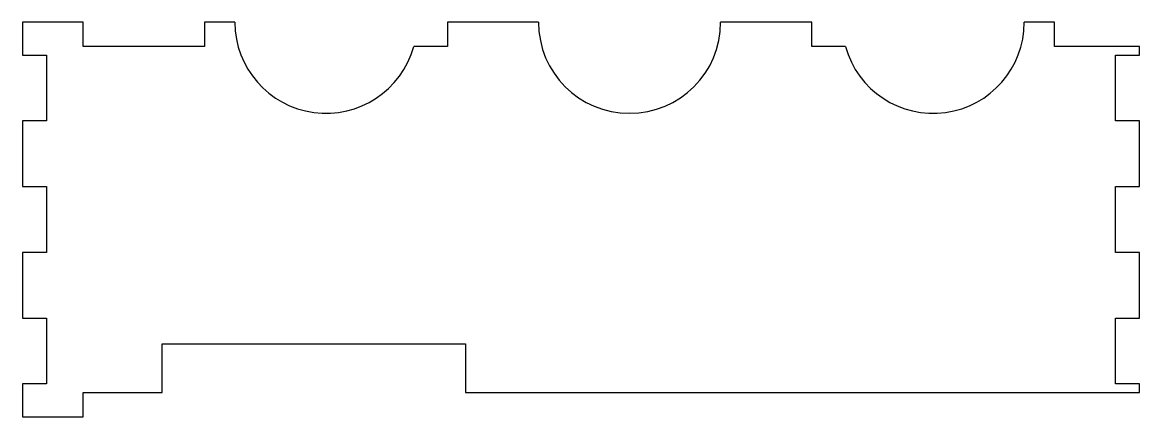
# Model space of a CAD drawing. Header units: millimetres. Extents: x -100 to 84, y -65 to 0.
import ezdxf

# ---------------------------------------------------------------- set-up
doc = ezdxf.new("R2010")
doc.units = ezdxf.units.MM
doc.layers.get('0').update_dxf_attribs({"linetype": 'CONTINUOUS'})

msp = doc.modelspace()

# ---------------------------------------------------------------- linework, layer by layer
for p, q in [((-100, 0), (-100, -5.42)), ((-90, 0), (-100, 0)), ((-90, -4), (-90, 0)), ((-70, 0), (-70, -4)), ((-65, 0), (-70, 0)), ((-15, 0), (-30, 0)), ((-30, 0), (-30, -4)), ((30, 0), (15, 0)), ((30, -4), (30, 0)), ((70, 0), (65, 0)), ((70, -4), (70, 0)), ((-100, -5.42), (-96, -5.42)), ((-96, -5.42), (-96, -16.25)), ((-70, -4), (-90, -4)), ((-30, -4), (-35.54, -4)), ((35.54, -4), (30, -4)), ((84, -4), (70, -4)), ((80, -5.42), (84, -5.42)), ((80, -16.25), (80, -5.42)), ((84, -5.42), (84, -4)), ((-100, -16.25), (-100, -27.08)), ((-96, -16.25), (-100, -16.25)), ((84, -16.25), (80, -16.25)), ((84, -27.08), (84, -16.25)), ((-100, -27.08), (-96, -27.08)), ((-96, -27.08), (-96, -37.92)), ((80, -27.08), (84, -27.08)), ((80, -37.92), (80, -27.08)), ((-100, -37.92), (-100, -48.75)), ((-96, -37.92), (-100, -37.92)), ((84, -37.92), (80, -37.92)), ((84, -48.75), (84, -37.92)), ((-100, -48.75), (-96, -48.75)), ((-96, -48.75), (-96, -59.58)), ((80, -48.75), (84, -48.75)), ((80, -59.58), (80, -48.75)), ((-77, -61), (-77, -53)), ((-77, -53), (-27, -53)), ((-27, -53), (-27, -61)), ((-100, -59.58), (-100, -65)), ((-96, -59.58), (-100, -59.58)), ((84, -59.58), (80, -59.58)), ((84, -61), (84, -59.58)), ((-90, -65), (-90, -61)), ((-90, -61), (-77, -61)), ((-27, -61), (84, -61)), ((-100, -65), (-90, -65))]:
    msp.add_line(p, q)
for centre, start, end in [((-50, 0), 180, 344.534), ((0, 0), 180, 360), ((50, 0), 195.466, 360)]:
    msp.add_arc(centre, 15, start, end)

doc.saveas('drawing.dxf')
